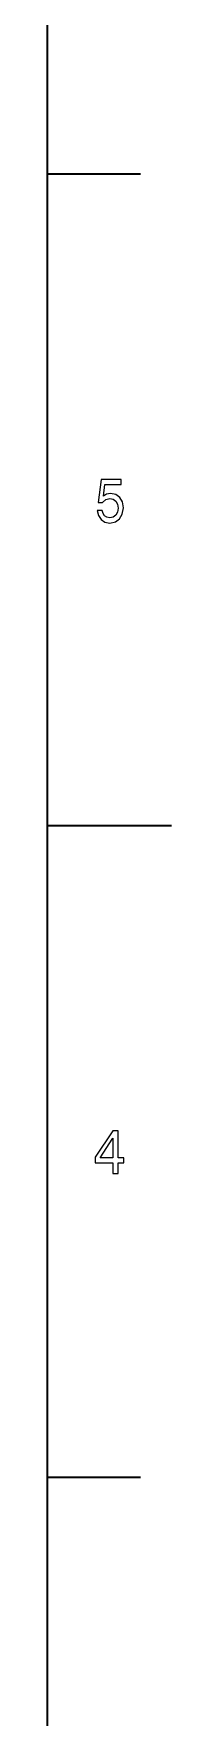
# Model space of a CAD drawing. Extents: x 0 to 594, y 0 to 420.
# Drawn here: x 584 to 594, y 138.1 to 273.8 of the extents above; entities that cross this region are included whole.
import ezdxf

# ---------------------------------------------------------------- set-up
doc = ezdxf.new("R2010")
doc.units = 0

msp = doc.modelspace()

# ---------------------------------------------------------------- linework, layer by layer
at = {"color": 7, "lineweight": 35}
msp.add_line((584, 9.96312), (584, 409.963135), dxfattribs=at)
at = {"color": 7, "lineweight": 35, "ltscale": 0.1875}
for p, q in [((584, 262.463135), (591.5, 262.463135)), ((584, 157.46312), (591.5, 157.46312))]:
    msp.add_line(p, q, dxfattribs=at)
at = {"color": 7, "lineweight": 35, "ltscale": 0.25}
msp.add_line((584, 209.96312), (594, 209.96312), dxfattribs=at)
at = {"color": 7, "lineweight": 13}
for points in [[(588.007202, 235.342361), (588.103027, 234.928818), (588.316528, 234.606049), (588.63031, 234.404312), (589.031189, 234.328674), (589.471252, 234.419449), (589.815491, 234.666565), (590.033325, 235.059937), (590.11615, 235.564255), (590.042053, 236.033279), (589.832886, 236.401443), (589.506104, 236.638474), (589.083435, 236.724197), (588.756653, 236.663681), (588.503906, 236.497253), (588.625916, 237.440338), (589.950562, 237.440338), (589.950562, 237.853882), (588.333984, 237.853882), (588.09436, 235.997986), (588.442932, 235.997986), (588.695618, 236.235016), (589.018066, 236.32074), (589.296936, 236.265274), (589.510498, 236.103882), (589.645569, 235.856766), (589.693481, 235.539047), (589.645569, 235.221329), (589.506104, 234.974197), (589.292603, 234.817856), (589.018066, 234.76239), (588.78717, 234.797684), (588.608521, 234.913681), (588.477783, 235.095245), (588.412415, 235.342361)], [(589.275085, 181.929535), (589.698547, 181.929535), (589.698547, 182.796967), (590.164368, 182.796967), (590.164368, 183.200424), (589.698547, 183.200424), (589.698547, 185.353882), (589.270386, 185.353882), (587.839966, 183.240768), (587.839966, 182.796967), (589.275085, 182.796967)], [(588.235168, 183.200424), (589.275085, 184.768875), (589.275085, 183.200424)]]:
    msp.add_lwpolyline(points, close=True, dxfattribs=at)

doc.saveas('drawing.dxf')
